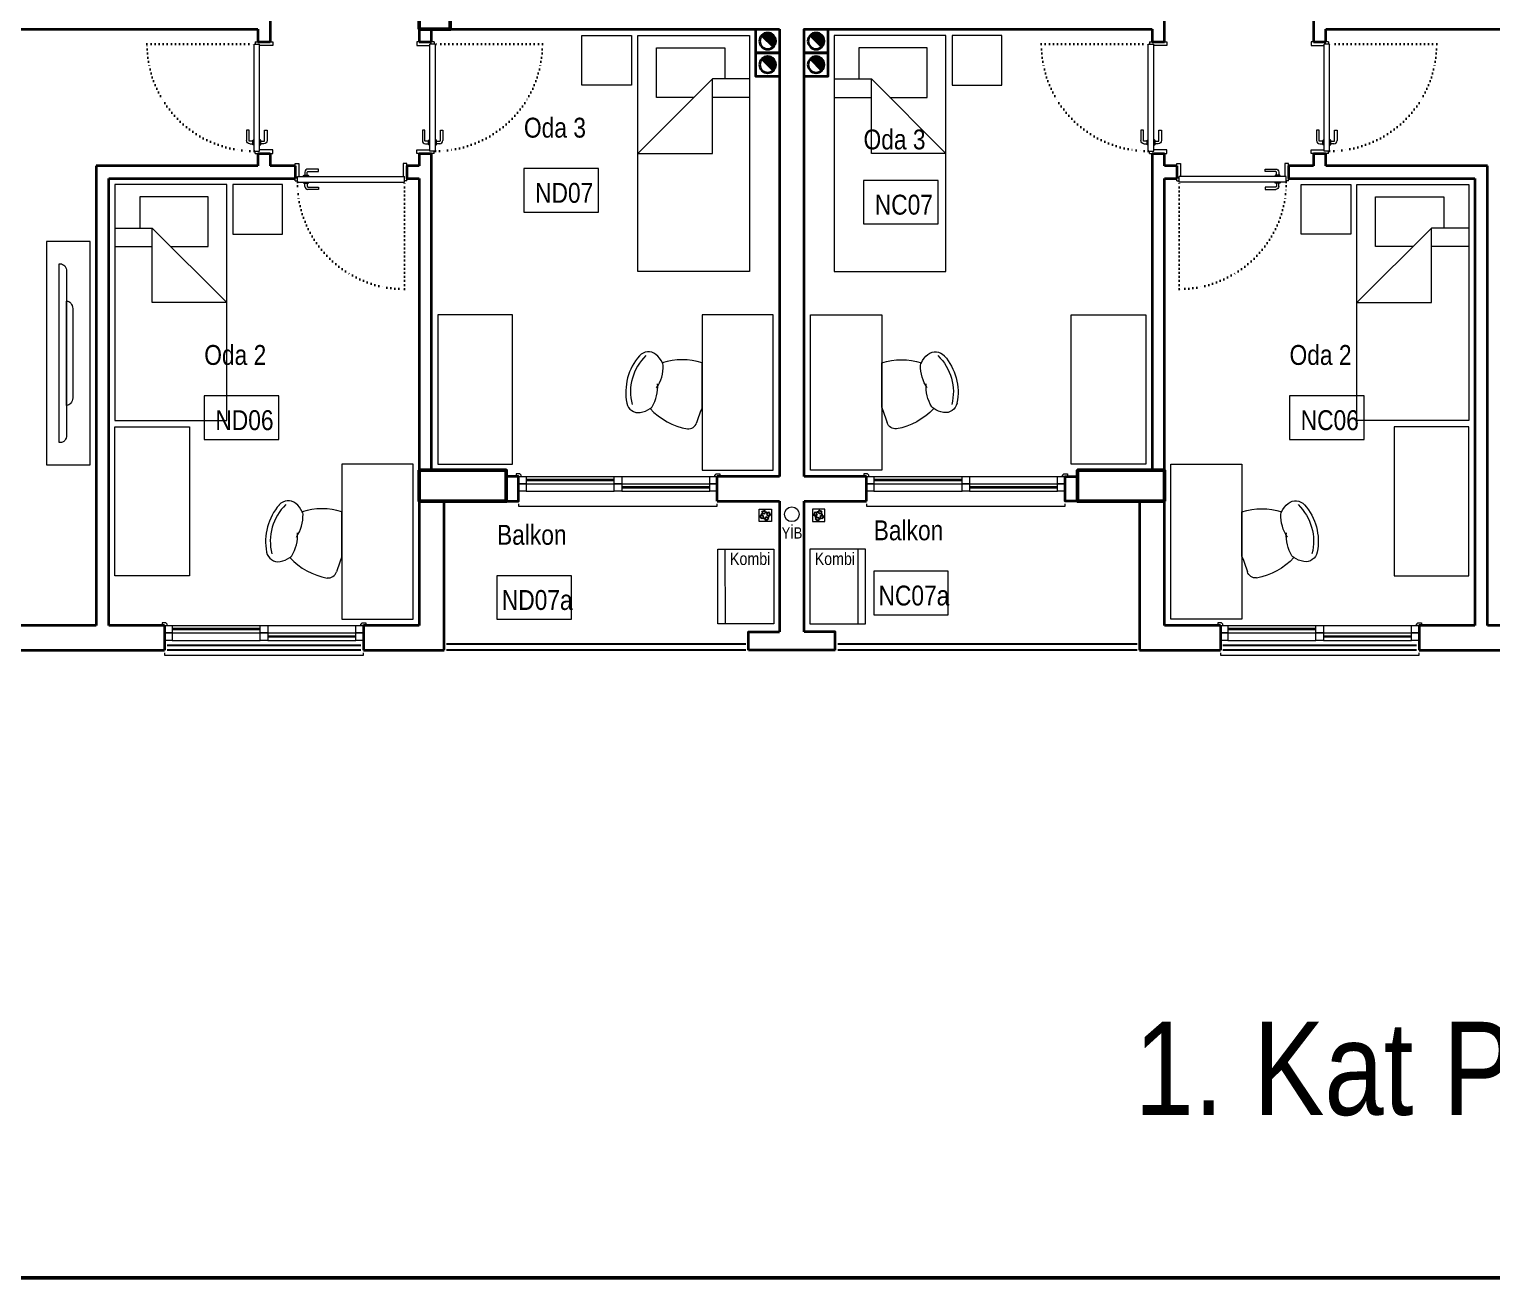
# Model space of a CAD drawing. Header units: millimetres. Extents: x 1811019 to 3717122, y -501178 to -243171.
# Drawn here: x 1861549 to 1862726, y -246506 to -245501 of the extents above; entities that cross this region are included whole.
import ezdxf
from ezdxf.enums import TextEntityAlignment as Align

# ---------------------------------------------------------------- set-up
doc = ezdxf.new("R2010")
doc.units = ezdxf.units.MM
doc.linetypes.add('izdüşüm arka', pattern=[3.175, 0, -3.175])
for name, color, linetype, lineweight in [('a_ba', 6, 'Continuous', 50), ('a_doğrama', 251, 'Continuous', 20), ('a_duvar', 255, 'Continuous', 35), ('a_görünüş', 32, 'Continuous', 25), ('a_görünüş_ince', 8, 'Continuous', 20), ('a_izdüşüm_arka', 255, 'izdüşüm arka', 30), ('a_not_mahal', 253, 'Continuous', 5), ('a_not_text', 7, 'Continuous', 13), ('a_tefriş', 8, 'Continuous', 20), ('a_çerçeve_line', 7, 'Continuous', 50), ('m_yib', 65, 'Continuous', 20)]:
    doc.layers.add(name, color=color, linetype=linetype, lineweight=lineweight)
doc.styles.get("Standard").update_dxf_attribs({"font": 'ARIALN.TTF'})

# ---------------------------------------------------------------- blocks, each defined once
blk = doc.blocks.new('kombi')
at = {"layer": 'a_tefriş', "lineweight": 20}
for p, q in [((-4.8, 60), (40.2, 60)), ((-4.7, 0), (-4.8, 60)), ((1.3, 0), (1.2, 60)), ((40.2, 60), (40.3, 0)), ((69.2, 60), (69.2, 0)), ((114.2, 60), (69.2, 60)), ((108.2, 0), (108.2, 60)), ((114.2, 0), (114.2, 60)), ((40.3, 0), (-4.7, 0)), ((69.2, 0), (114.2, 0))]:
    blk.add_line(p, q, dxfattribs=at)
at = {"layer": 'a_not_mahal'}
for p in [(5, 47.3), (73.2, 47.3)]:
    blk.add_text('Kombi', height=10, dxfattribs=at).set_placement(p)
blk = doc.blocks.new('K2')
at = {"layer": 'a_doğrama', "color": 251, "linetype": 'Continuous'}
for p, q in [((-13, 88.1), (-13, 1.9)), ((-13, 88.1), (-8.5, 88.1)), ((-12, 90), (-12, 88.1)), ((-12, 90), (-10, 90)), ((-8.5, 88.1), (-8.5, 1.9)), ((-13, 1.9), (-8.5, 1.9)), ((-12, 0), (-12, 1.9)), ((-12, 0), (-10, 0))]:
    blk.add_line(p, q, dxfattribs=at)
at = {"layer": 'a_doğrama', "color": 251}
for points in [[(-13, 83.1), (-13.5, 83.1, 0.414214), (-14, 82.6), (-14, 79.6, 0.414214), (-13.5, 79.1), (-13, 79.1)], [(-8.5, 83.1), (-8, 83.1, -0.414214), (-7.5, 82.6), (-7.5, 79.6, -0.414214), (-8, 79.1), (-8.5, 79.1)], [(-14, 80.1), (-16.5, 80.1, 0.414214), (-17, 79.6), (-17, 71.1), (-19, 71.1), (-19, 79.6)], [(-7.5, 80.1), (-5, 80.1, -0.414214), (-4.5, 79.6), (-4.5, 71.1), (-2.5, 71.1), (-2.5, 79.6)]]:
    blk.add_lwpolyline(points, format="xyb", dxfattribs=at)
at = {"layer": 'a_doğrama', "color": 251, "linetype": 'Continuous'}
for points in [[(0, 90), (2, 90), (2, 87), (-8.5, 87)], [(0, 0), (2, 0), (2, 3), (-8.5, 3)]]:
    blk.add_lwpolyline(points, dxfattribs=at)
at = {"layer": 'a_doğrama', "color": 251}
for points in [[(-16.5, 82.1), (-14, 82.1)], [(-5, 82.1), (-7.5, 82.1)]]:
    blk.add_lwpolyline(points, dxfattribs=at)
for centre, start, end in [((-16.5, 79.6), 90, 180), ((-5, 79.6), 0, 90)]:
    blk.add_arc(centre, 2.5, start, end, dxfattribs=at)
at = {"layer": 'a_izdüşüm_arka', "color": 251}
blk.add_lwpolyline([(-99.2, 1.9), (-13, 1.9)], dxfattribs=at)
blk.add_arc((-13, 1.9), 86.2, 90, 180, dxfattribs=at)
blk = doc.blocks.new('160p')
at = {"layer": 'a_doğrama', "color": 251}
for points in [[(-6, -6), (-6, 0), (-12, 0), (-12, -6)], [(0, -6), (0, 0), (-6, 0), (-6, -6)], [(-6, -83), (-6, -77), (-12, -77), (-12, -83)], [(0, -83), (0, -77), (-6, -77), (-6, -83)], [(-6, -160), (-6, -154), (-12, -154), (-12, -160)], [(0, -160), (0, -154), (-6, -154), (-6, -160)]]:
    blk.add_lwpolyline(points, close=True, dxfattribs=at)
for points in [[(2, -1), (2, 2), (0, 2), (0, -2), (1, -2), (2, -1)], [(-9.5, -6), (-9.5, -77)], [(-8.5, -6), (-8.5, -77)], [(-3.5, -83), (-3.5, -154)], [(-2.5, -83), (-2.5, -154)], [(2, -159), (2, -162), (0, -162), (0, -158), (1, -158), (2, -159)]]:
    blk.add_lwpolyline(points, dxfattribs=at)
at = {"layer": 'a_görünüş_ince', "color": 251}
for points in [[(-22, -160), (-24, -160), (-24, 0), (-22, 0)], [(-12, -77), (-12, -6)], [(-6, -77), (-6, -6)], [(-6, -77), (-6, -6)], [(0, -77), (0, -6)], [(-12, -154), (-12, -83)], [(-6, -154), (-6, -83)], [(-6, -154), (-6, -83)], [(0, -154), (0, -83)]]:
    blk.add_lwpolyline(points, dxfattribs=at)
blk = doc.blocks.new('baca_müstakil')
at = {"layer": 'a_duvar'}
h = blk.add_hatch(color=256, dxfattribs=at)
h.dxf.hatch_style = 1
h.paths.add_polyline_path([(4.9, -4.9, 0.198912), (3, -9.5, 0.668179), (14.1, -14.1)])
blk.add_line((4.9, -4.9), (14.1, -14.1), dxfattribs=at)
blk.add_lwpolyline([(0, -19), (19, -19), (19, 0), (0, 0)], close=True, dxfattribs=at)
blk.add_circle((9.5, -9.5), 6.5, dxfattribs=at)
blk = doc.blocks.new('tefirş_tv')
at = {"layer": 'a_tefriş'}
for points in [[(60, 4), (60, 5, 0.414214), (55, 10), (-55, 10, 0.414214), (-60, 5), (-60, 4)], [(35, 10), (35, 10, 0.414214), (30, 15), (-30, 15, 0.414214), (-35, 10), (-35, 10)]]:
    blk.add_lwpolyline(points, format="xyb", close=True, dxfattribs=at)
blk = doc.blocks.new('tefriş_yatak tek')
at = {"layer": 'a_tefriş'}
for points in [[(0, -0.45), (-1.9, -0.45), (-1.9, 0.45), (0, 0.45)], [(-1.9, -0.5), (-1.5, -0.5), (-1.5, -0.9), (-1.9, -0.9)]]:
    blk.add_lwpolyline(points, close=True, dxfattribs=at)
for points in [[(-1.55, 0.45), (-1.55, 0.15), (-0.95, -0.45), (-0.95, 0.15), (-1.55, 0.15)], [(-1.4, 0.45), (-1.4, 0.15)], [(-1.4, 0), (-1.4, -0.3), (-1.8, -0.3), (-1.8, 0.25), (-1.55, 0.25)]]:
    blk.add_lwpolyline(points, dxfattribs=at)
blk = doc.blocks.new('tefriş_sandalye')
at = {"layer": 'a_tefriş'}
blk.add_line((0, -18), (0, 18), dxfattribs=at)
at = {"layer": 'a_tefriş', "extrusion": (0, 0, -1)}
for centre, major_axis, start_param, end_param in [((48.7, 10.5), (13, -13), 2.7784, 3.245118), ((43.2, 17.3), (6.76, 6.76), 4.815914, 6.34704), ((16.9, -5.5), (28.8, 28.8), 6.26556, 7.321949), ((16.9, -5.5), (28.8, 28.8), 6.26556, 7.321949), ((17, -5.7), (31.4, -31.4), -1.506941, -0.587454), ((16, -34.3), (38.7, 38.7), 5.200723, 5.79406), ((62.1, 15.1), (21.8, -21.8), 1.757107, 2.385975), ((62.1, 15.1), (21.8, -21.8), 1.757107, 2.385975), ((48.7, 10.5), (13, -13), 2.664537, 2.7784), ((48.7, 10.5), (13, -13), 2.664537, 2.7784), ((66.5, -1.2), (21.8, -21.8), 1.802816, 2.431683), ((66.5, -1.2), (21.8, -21.8), 1.802816, 2.431683), ((-154, -79.7), (117.3, -117.3), -1.166716, -1.087708), ((1.8, 18.5), (38.7, -38.7), -0.034473, 0.601946), ((52.6, -3.9), (13, -13), 1.410391, 1.524253), ((52.6, -3.9), (13, -13), 1.410391, 1.524253), ((52.6, -3.9), (13, 13), 2.514469, 2.981187), ((51.2, -12.6), (6.76, -6.76), -0.587454, 0.943672), ((11.1, -28.2), (4.99, -4.99), 0.687369, 2.053884)]:
    blk.add_ellipse(centre, major_axis=major_axis, ratio=1, start_param=start_param, end_param=end_param, dxfattribs=at)
blk = doc.blocks.new('tefriş_süzgeç')
at = {"layer": 'a_tefriş'}
for p, q in [((5, 0), (-5, 0)), ((-5, 0), (-5, -10)), ((5, -10), (5, 0)), ((-5, -10), (5, -10)), ((-3.6, -5.1), (-4.1, -5.1)), ((-2.6, -5.1), (-3.1, -5.1)), ((-2.5, -2.5), (-2.9, -2.2)), ((-2.6, -7.6), (-2.9, -7.9)), ((-2, -3.3), (-2.3, -3)), ((-1.9, -6.9), (-2.2, -7.2)), ((-1.6, -5.1), (-2.1, -5.1)), ((-1.2, -3.9), (-1.5, -3.6)), ((-1.2, -6.2), (-1.5, -6.5)), ((-0.2, -2.5), (-0.2, -2)), ((-0.1, -1.5), (-0.1, -1)), ((-0.1, -3), (-0.1, -3.5)), ((-0.1, -6.6), (-0.1, -7.1)), ((-0.1, -7.6), (-0.1, -8.1)), ((-0.1, -8.6), (-0.1, -9.1)), ((1, -4), (1.4, -3.6)), ((1.1, -6.2), (1.4, -6.5)), ((1.5, -5.1), (2, -5.1)), ((1.7, -3.3), (2.1, -2.9)), ((1.8, -6.9), (2.1, -7.2)), ((2.5, -2.5), (2.8, -2.2)), ((2.5, -5.1), (3, -5.1)), ((2.5, -7.5), (2.8, -7.9)), ((3.5, -5.1), (4, -5.1))]:
    blk.add_line(p, q, dxfattribs=at)
for centre, radius, start, end in [((-0.1, -5.1), 4.06, 134.2896, 180), ((-0.1, -5.1), 3.56, 134.2896, 180), ((-0.1, -5.1), 3.06, 180, 225), ((-0.1, -5.1), 4.06, 225, 270), ((-0.1, -5.1), 2.56, 180, 225), ((-0.1, -5.1), 3.56, 225, 270), ((-0.4, -4.4), 2.4, 84.5943, 143.2016), ((-0.1, -5.1), 2.06, 134.2896, 180), ((-0.1, -5), 2.44, 90.343, 138.1212), ((-0.1, -5.1), 1.56, 134.2896, 180), ((-0.1, -5.1), 2.06, 225, 270), ((-0.1, -5.1), 1.56, 225, 270), ((-0.1, -5.1), 4.06, 45, 90), ((-0.1, -5.1), 3.56, 45, 90), ((-0.1, -5.1), 2.06, 45, 90), ((-0.1, -5.1), 1.56, 45, 90), ((-0.1, -5.1), 2.56, 270, 315.7104), ((-0.1, -5.1), 3.06, 270, 315.7104), ((-0.1, -5.1), 1.56, 314.2896, 360), ((-0.1, -5.1), 2.06, 314.2896, 360), ((-0.1, -5.1), 2.56, 360, 45), ((-0.1, -5.1), 3.06, 360, 45), ((-0.1, -5.1), 3.56, 314.2896, 360), ((-0.1, -5.1), 4.06, 314.2896, 360)]:
    blk.add_arc(centre, radius, start, end, dxfattribs=at)

msp = doc.modelspace()

# ---------------------------------------------------------------- linework, layer by layer
at = {"layer": 'a_ba', "color": 253}
for points in [[(1861862.7, -245501.3), (1861887.7, -245501.3), (1861887.7, -245431.3), (1861862.7, -245431.3)], [(1861862.7, -245856.3), (1861862.7, -245881.3), (1861932.7, -245881.3), (1861932.7, -245856.3)], [(1862462.7, -245881.3), (1862462.7, -245856.3), (1862392.7, -245856.3), (1862392.7, -245881.3)]]:
    msp.add_lwpolyline(points, close=True, dxfattribs=at)
at = {"layer": 'a_duvar'}
for p, q in [((1861742.7, -245371.3), (1861742.7, -245511.3)), ((1862582.7, -245371.3), (1862582.7, -245511.3)), ((1861862.7, -245416.3), (1861862.7, -245511.3)), ((1862462.7, -245511.3), (1862462.7, -245416.3)), ((1861142.7, -245501.3), (1861732.7, -245501.3)), ((1861732.7, -245501.3), (1861732.7, -245511.3)), ((1861872.7, -245501.3), (1862152.7, -245501.3)), ((1861872.7, -245511.3), (1861872.7, -245501.3)), ((1862152.7, -245501.3), (1862152.7, -245861.3)), ((1862172.7, -245861.3), (1862172.7, -245501.3)), ((1862172.7, -245501.3), (1862452.7, -245501.3)), ((1862452.7, -245501.3), (1862452.7, -245511.3)), ((1862592.7, -245501.3), (1863182.7, -245501.3)), ((1862592.7, -245511.3), (1862592.7, -245501.3)), ((1861732.7, -245601.3), (1861732.7, -245611.3)), ((1861742.7, -245601.3), (1861742.7, -245611.3)), ((1861862.7, -245601.3), (1861862.7, -245611.3)), ((1861872.7, -245856.3), (1861872.7, -245601.3)), ((1862452.7, -245601.3), (1862452.7, -245856.3)), ((1862462.7, -245611.3), (1862462.7, -245601.3)), ((1862582.7, -245601.3), (1862582.7, -245611.3)), ((1862592.7, -245611.3), (1862592.7, -245601.3)), ((1861732.7, -245611.3), (1861602.7, -245611.3)), ((1861602.7, -245611.3), (1861602.7, -245981.3)), ((1861762.7, -245611.3), (1861742.7, -245611.3)), ((1861862.7, -245611.3), (1861852.7, -245611.3)), ((1862472.7, -245611.3), (1862462.7, -245611.3)), ((1862582.7, -245611.3), (1862562.7, -245611.3)), ((1862722.7, -245611.3), (1862592.7, -245611.3)), ((1862722.7, -245981.3), (1862722.7, -245611.3)), ((1861612.7, -245621.3), (1861762.7, -245621.3)), ((1861612.7, -245981.3), (1861612.7, -245621.3)), ((1861852.7, -245621.3), (1861862.7, -245621.3)), ((1861862.7, -245621.3), (1861862.7, -245981.3)), ((1862462.7, -245621.3), (1862472.7, -245621.3)), ((1862462.7, -245981.3), (1862462.7, -245621.3)), ((1862562.7, -245621.3), (1862712.7, -245621.3)), ((1862712.7, -245621.3), (1862712.7, -245981.3)), ((1862152.7, -245861.3), (1862102.7, -245861.3)), ((1862222.7, -245861.3), (1862172.7, -245861.3)), ((1861882.7, -246001.3), (1861882.7, -245881.3)), ((1861882.7, -245881.3), (1861932.7, -245881.3)), ((1862102.7, -245881.3), (1862152.7, -245881.3)), ((1862152.7, -245881.3), (1862152.7, -245986.3)), ((1862172.7, -245986.3), (1862172.7, -245881.3)), ((1862172.7, -245881.3), (1862222.7, -245881.3)), ((1862442.7, -245881.3), (1862442.7, -246001.3)), ((1861602.7, -245981.3), (1861452.7, -245981.3)), ((1861657.7, -245981.3), (1861612.7, -245981.3)), ((1861862.7, -245981.3), (1861817.7, -245981.3)), ((1862507.7, -245981.3), (1862462.7, -245981.3)), ((1862712.7, -245981.3), (1862667.7, -245981.3)), ((1862872.7, -245981.3), (1862722.7, -245981.3)), ((1861452.7, -246001.3), (1861657.7, -246001.3)), ((1861817.7, -246001.3), (1861882.7, -246001.3)), ((1862197.7, -246001.3), (1862127.7, -246001.3)), ((1862442.7, -246001.3), (1862507.7, -246001.3)), ((1862667.7, -246001.3), (1862872.7, -246001.3))]:
    msp.add_line(p, q, dxfattribs=at)
for points in [[(1861732.7, -245511.3), (1861742.7, -245511.3)], [(1861862.7, -245511.3), (1861872.7, -245511.3)], [(1862452.7, -245511.3), (1862462.7, -245511.3)], [(1862582.7, -245511.3), (1862592.7, -245511.3)], [(1861732.7, -245601.3), (1861742.7, -245601.3)], [(1861862.7, -245601.3), (1861872.7, -245601.3)], [(1862452.7, -245601.3), (1862462.7, -245601.3)], [(1862582.7, -245601.3), (1862592.7, -245601.3)], [(1861762.7, -245611.3), (1861762.7, -245621.3)], [(1861852.7, -245611.3), (1861852.7, -245621.3)], [(1862472.7, -245611.3), (1862472.7, -245621.3)], [(1862562.7, -245611.3), (1862562.7, -245621.3)], [(1861932.7, -245881.3), (1861942.7, -245881.3), (1861942.7, -245861.3), (1861932.7, -245861.3)], [(1862102.7, -245881.3), (1862102.7, -245861.3)], [(1862222.7, -245881.3), (1862222.7, -245861.3)], [(1862392.7, -245881.3), (1862382.7, -245881.3), (1862382.7, -245861.3), (1862392.7, -245861.3)], [(1861657.7, -245981.3), (1861657.7, -246001.3)], [(1861817.7, -245981.3), (1861817.7, -246001.3)], [(1862127.7, -246001.3), (1862127.7, -245986.3), (1862152.7, -245986.3)], [(1862197.7, -246001.3), (1862197.7, -245986.3), (1862172.7, -245986.3)], [(1862507.7, -245981.3), (1862507.7, -246001.3)], [(1862667.7, -245981.3), (1862667.7, -246001.3)]]:
    msp.add_lwpolyline(points, dxfattribs=at)
at = {"layer": 'a_görünüş', "color": 251}
for points in [[(1861815.7, -245997.3), (1861659.7, -245997.3)], [(1861815.7, -246001.3), (1861659.7, -246001.3)], [(1862125.7, -245996.3), (1861884.7, -245996.3)], [(1862125.7, -246001.3), (1861884.7, -246001.3)], [(1862440.7, -245996.3), (1862199.7, -245996.3)], [(1862440.7, -246001.3), (1862199.7, -246001.3)], [(1862665.7, -245997.3), (1862509.7, -245997.3)], [(1862665.7, -246001.3), (1862509.7, -246001.3)]]:
    msp.add_lwpolyline(points, dxfattribs=at)
at = {"layer": 'a_not_mahal'}
for points in [[(1862007, -245613.5), (1861947, -245613.5), (1861947, -245648.5), (1862007, -245648.5)], [(1862280.4, -245623), (1862220.4, -245623), (1862220.4, -245658), (1862280.4, -245658)], [(1861749.6, -245796.5), (1861689.6, -245796.5), (1861689.6, -245831.5), (1861749.6, -245831.5)], [(1862623.4, -245796.5), (1862563.4, -245796.5), (1862563.4, -245831.5), (1862623.4, -245831.5)], [(1861985.3, -245941.3), (1861925.3, -245941.3), (1861925.3, -245976.3), (1861985.3, -245976.3)], [(1862288.6, -245937.7), (1862228.6, -245937.7), (1862228.6, -245972.7), (1862288.6, -245972.7)]]:
    msp.add_lwpolyline(points, close=True, dxfattribs=at)
at = {"layer": 'a_tefriş'}
for points in [[(1861562.7, -245852.1), (1861597.7, -245852.1), (1861597.7, -245672.1), (1861562.7, -245672.1)], [(1861937.7, -245731.3), (1861877.7, -245731.3), (1861877.7, -245851.3), (1861937.7, -245851.3)], [(1862090.4, -245856.3), (1862147.7, -245856.3), (1862147.7, -245731.3), (1862090.4, -245731.3)], [(1862235.1, -245856.3), (1862177.7, -245856.3), (1862177.7, -245731.3), (1862235.1, -245731.3)], [(1862387.7, -245731.3), (1862447.7, -245731.3), (1862447.7, -245851.3), (1862387.7, -245851.3)], [(1861617.7, -245821.3), (1861677.7, -245821.3), (1861677.7, -245941.3), (1861617.7, -245941.3)], [(1862707.7, -245821.3), (1862647.7, -245821.3), (1862647.7, -245941.3), (1862707.7, -245941.3)], [(1861800.4, -245976.3), (1861857.7, -245976.3), (1861857.7, -245851.3), (1861800.4, -245851.3)], [(1862525.1, -245976.3), (1862467.7, -245976.3), (1862467.7, -245851.3), (1862525.1, -245851.3)]]:
    msp.add_lwpolyline(points, close=True, dxfattribs=at)
at = {"layer": 'a_çerçeve_line'}
msp.add_lwpolyline([(1872123.9, -246506.5), (1872123.9, -243506.5), (1853005.4, -243506.5), (1853005.4, -246506.5)], close=True, dxfattribs=at)
at = {"layer": 'm_yib'}
msp.add_circle((1862162.7, -245891.8), 5.92, dxfattribs=at)

# ---------------------------------------------------------------- block references
at = {"layer": 'a_duvar', "xscale": -1}
for name, p, rotation in [('baca_müstakil', (1862133.7, -245501.3), 90), ('baca_müstakil', (1862172.7, -245501.3), 90), ('baca_müstakil', (1862133.7, -245520.3), 90), ('baca_müstakil', (1862172.7, -245520.3), 90), ('160p', (1862102.7, -245861.3), 270), ('160p', (1862382.7, -245861.3), 270), ('160p', (1861817.7, -245981.3), 270), ('160p', (1862667.7, -245981.3), 270)]:
    msp.add_blockref(name, p, dxfattribs=dict(at, rotation=rotation))
at = {"layer": 'a_duvar'}
msp.add_blockref('kombi', (1862107.9, -245979.9), dxfattribs=at)
msp.add_blockref('kombi', (1862107.9, -245979.9), dxfattribs=at)
at = {"layer": 'a_izdüşüm_arka', "ltscale": 5, "xscale": -1}
for p, rotation in [((1861742.7, -245511.3), 180.0007963121094), ((1862462.7, -245511.3), 180.0007963121094), ((1862472.7, -245611.3), 270.0007963121094)]:
    msp.add_blockref('K2', p, dxfattribs=dict(at, rotation=rotation))
at = {"layer": 'a_izdüşüm_arka', "ltscale": 5}
for p, rotation in [((1861862.7, -245511.3), 179.9992036878906), ((1862582.7, -245511.3), 179.9992036878906), ((1861852.7, -245611.3), 89.9992036878906)]:
    msp.add_blockref('K2', p, dxfattribs=dict(at, rotation=rotation))
at = {"layer": 'a_tefriş', "zscale": 100}
for p, xscale, yscale, rotation in [((1862083.7, -245696.3), 100, 100, 270), ((1862241.7, -245696.3), -100.0000000000011, 100.0000000000011, 90), ((1861662.7, -245816.3), -100.0000000000011, 100.0000000000011, 90), ((1862662.7, -245816.3), 100, 100, 270)]:
    msp.add_blockref('tefriş_yatak tek', p, dxfattribs=dict(at, xscale=xscale, yscale=yscale, rotation=rotation))
at = {"layer": 'a_tefriş', "extrusion": (0, 0, -1), "xscale": 1.2, "rotation": 89.99999833220615}
msp.add_blockref('tefirş_tv', (-1861568.7, -245762.1), dxfattribs=at)
at = {"layer": 'a_tefriş', "xscale": -1}
for p in [(1862090.4, -245787.8), (1861800.4, -245907.8)]:
    msp.add_blockref('tefriş_sandalye', p, dxfattribs=at)
at = {"layer": 'a_tefriş'}
for p in [(1862235.1, -245787.8), (1862525.1, -245907.8)]:
    msp.add_blockref('tefriş_sandalye', p, dxfattribs=at)
at = {"layer": 'a_tefriş', "xscale": -1, "rotation": 270}
msp.add_blockref('tefriş_süzgeç', (1862146.3, -245892.6), dxfattribs=at)
at = {"layer": 'a_tefriş', "rotation": 90}
msp.add_blockref('tefriş_süzgeç', (1862179.2, -245892.6), dxfattribs=at)

# ---------------------------------------------------------------- texts
at = {"layer": 'a_not_mahal'}
for s, p in [('Oda 3', (1861947, -245588.5)), ('Oda 3', (1862220.4, -245598)), ('Oda 2', (1861689.6, -245771.5)), ('Oda 2', (1862563.4, -245771.5)), ('Balkon', (1862228.6, -245912.7)), ('Balkon', (1861925.3, -245916.3))]:
    msp.add_text(s, height=16, dxfattribs=at).set_placement(p)
for s, p in [('ND07', (1861979.4, -245641)), ('NC07', (1862252.9, -245650.5)), ('ND06', (1861722, -245824)), ('NC06', (1862595.8, -245824)), ('ND07a', (1861957.7, -245968.8)), ('NC07a', (1862261, -245965.2))]:
    msp.add_text(s, height=16, rotation=360, dxfattribs=at).set_placement(p, align=Align.CENTER)
at = {"layer": 'a_not_text'}
for s, height, p in [('YİB', 9, (1862154.5, -245911.3)), ('1. Kat Planı 1/50 ', 75, (1862438.6, -246375.4))]:
    msp.add_text(s, height=height, dxfattribs=at).set_placement(p)

doc.saveas('drawing.dxf')
